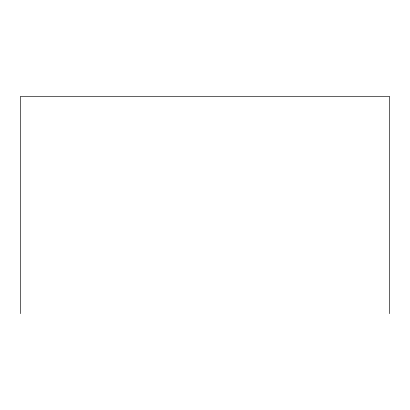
<?xml version="1.0" encoding="UTF-8"?>
<svg xmlns="http://www.w3.org/2000/svg" width="410" height="410" viewBox="0 0 410 410"><rect width="100%" height="100%" fill="white"/><g stroke="black" fill="none" stroke-linecap="round" stroke-linejoin="round"><path stroke-width="0.61" d="M389.5 313.65L389.5 96.35L20.5 96.35L20.5 313.65"/></g></svg>
